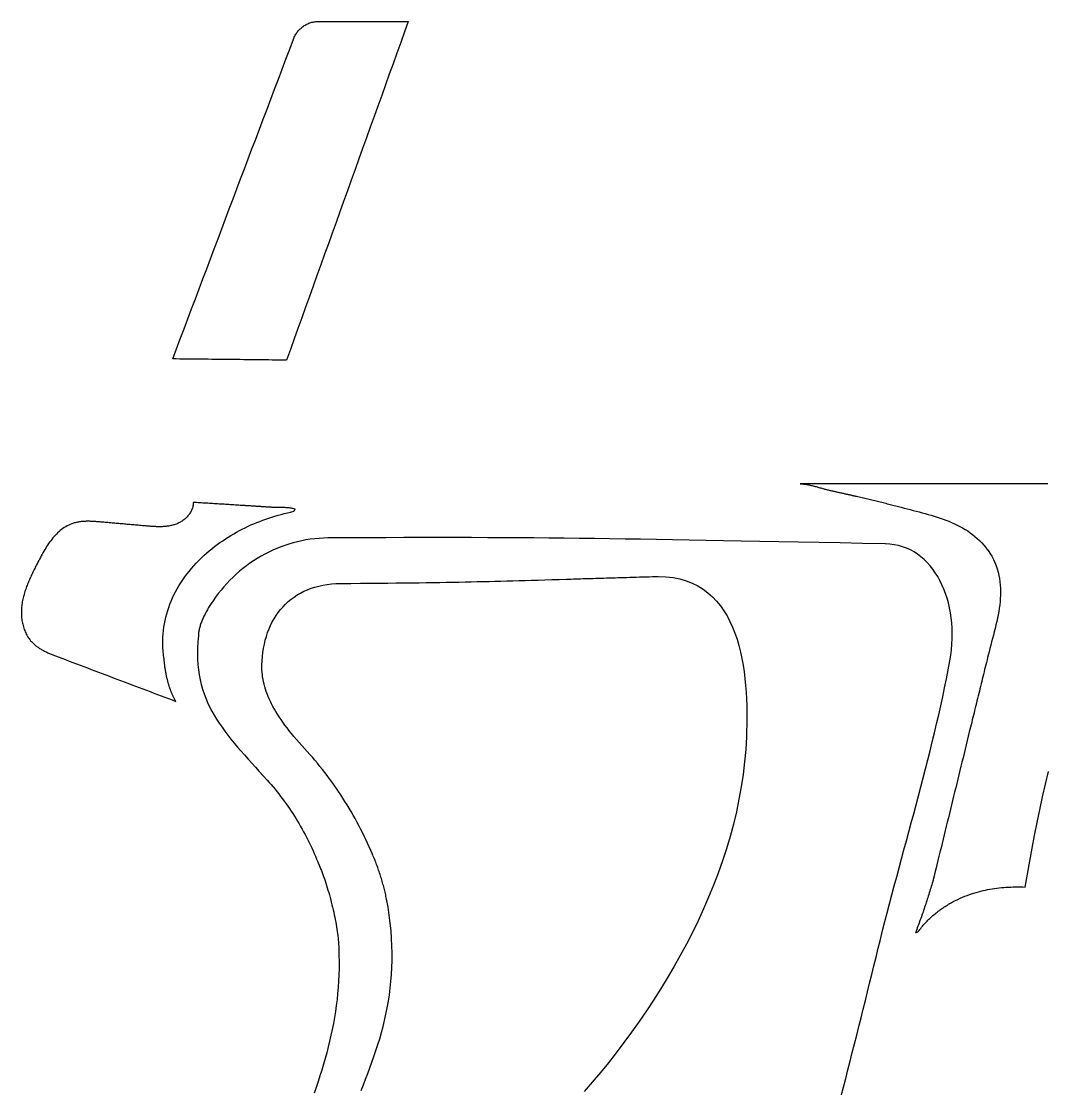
# Model space of a CAD drawing. Header units: metres. Extents: x 159 to 285, y -152 to -65.
# Drawn here: x 160.35 to 201.39, y -108.7 to -66.02 of the extents above; entities that cross this region are included whole.
import ezdxf

# ---------------------------------------------------------------- set-up
doc = ezdxf.new("R2010")
doc.units = ezdxf.units.M

msp = doc.modelspace()

# ---------------------------------------------------------------- linework, layer by layer
for points in [[(172.25137, -66.01968), (172.362876, -66.01968), (172.474382, -66.01968), (172.585888, -66.01968), (172.697394, -66.01968), (172.8089, -66.01968), (172.920406, -66.01968), (173.031912, -66.01968), (173.143418, -66.01968), (173.254924, -66.01968), (173.36643, -66.01968), (173.477936, -66.01968), (173.589442, -66.01968), (173.700948, -66.01968), (173.812454, -66.01968), (173.92396, -66.01968), (174.035466, -66.01968), (174.146972, -66.01968), (174.258478, -66.01968), (174.369984, -66.01968), (174.48149, -66.01968), (174.592996, -66.01968), (174.704502, -66.01968), (174.816008, -66.01968), (174.927514, -66.01968), (175.03902, -66.01968), (175.150526, -66.01968), (175.262032, -66.01968), (175.373538, -66.01968), (175.485044, -66.01968), (175.59655, -66.01968), (175.708056, -66.01968), (175.819562, -66.01968), (175.667416, -66.443098), (175.51527, -66.866516), (175.363124, -67.289934), (175.210978, -67.713352), (175.058832, -68.13677), (174.906686, -68.560188), (174.75454, -68.983606), (174.602394, -69.407024), (174.450248, -69.830442), (174.298102, -70.25386), (174.145956, -70.677278), (173.99381, -71.100696), (173.841664, -71.524114), (173.689518, -71.947532), (173.537372, -72.37095), (173.385226, -72.794368), (173.23308, -73.217786), (173.080934, -73.641204), (172.928788, -74.064622), (172.776642, -74.48804), (172.624496, -74.911458), (172.47235, -75.334876), (172.320204, -75.758294), (172.168058, -76.181712), (172.015912, -76.60513), (171.863766, -77.028548), (171.71162, -77.451966), (171.559474, -77.875384), (171.407328, -78.298802), (171.255182, -78.72222), (171.103036, -79.145638), (170.95089, -79.569056), (170.80865, -79.567532), (170.66641, -79.566008), (170.52417, -79.564484), (170.38193, -79.56296), (170.23969, -79.561436), (170.09745, -79.559912), (169.95521, -79.558388), (169.81297, -79.556864), (169.67073, -79.55534), (169.52849, -79.553816), (169.38625, -79.552292), (169.24401, -79.550768), (169.10177, -79.549244), (168.95953, -79.54772), (168.81729, -79.546196), (168.67505, -79.544672), (168.53281, -79.543148), (168.39057, -79.541624), (168.24833, -79.5401), (168.10609, -79.538576), (167.96385, -79.537052), (167.82161, -79.535528), (167.67937, -79.534004), (167.53713, -79.53248), (167.39489, -79.530956), (167.25265, -79.529432), (167.11041, -79.527908), (166.96817, -79.526384), (166.82593, -79.52486), (166.68369, -79.523336), (166.54145, -79.521812), (166.39921, -79.520288), (166.550086, -79.120492), (166.700962, -78.720696), (166.851838, -78.3209), (167.002714, -77.921104), (167.15359, -77.521308), (167.304466, -77.121512), (167.455342, -76.721716), (167.606218, -76.32192), (167.757094, -75.922124), (167.90797, -75.522328), (168.058846, -75.122532), (168.209722, -74.722736), (168.360598, -74.32294), (168.511474, -73.923144), (168.66235, -73.523348), (168.813226, -73.123552), (168.964102, -72.723756), (169.114978, -72.32396), (169.265854, -71.924164), (169.41673, -71.524368), (169.567606, -71.124572), (169.718482, -70.724776), (169.869358, -70.32498), (170.020234, -69.925184), (170.17111, -69.525388), (170.321986, -69.125592), (170.472862, -68.725796), (170.623738, -68.326), (170.774614, -67.926204), (170.92549, -67.526408), (171.076366, -67.126612), (171.227242, -66.726816), (171.24299, -66.687446), (171.260262, -66.648838), (171.278804, -66.611246), (171.298616, -66.574416), (171.319698, -66.538602), (171.34205, -66.503804), (171.365672, -66.470022), (171.390564, -66.437256), (171.416472, -66.405506), (171.44365, -66.374772), (171.471844, -66.345054), (171.501054, -66.316606), (171.53128, -66.289174), (171.562522, -66.263012), (171.59478, -66.23812), (171.6278, -66.214244), (171.661836, -66.191638), (171.696634, -66.170302), (171.732194, -66.150236), (171.768516, -66.131694), (171.8056, -66.114422), (171.843192, -66.09842), (171.881546, -66.083942), (171.920408, -66.070734), (171.959778, -66.05905), (171.99991, -66.04889), (172.04055, -66.040254), (172.081444, -66.033142), (172.122846, -66.027554), (172.164756, -66.02349), (172.20692, -66.02095), (172.249338, -66.020188)], [(201.390504, -84.516722), (201.257154, -84.516722), (201.123804, -84.516722), (200.990454, -84.516722), (200.857104, -84.516722), (200.723754, -84.516722), (200.485756, -84.516722), (200.247758, -84.516722), (200.00976, -84.516722), (199.772016, -84.516722), (199.534018, -84.516722), (199.29602, -84.516722), (199.058022, -84.516722), (198.820024, -84.516722), (198.582026, -84.516722), (198.344028, -84.516722), (198.10603, -84.516722), (197.868032, -84.516722), (197.630288, -84.516722), (197.39229, -84.516722), (197.154292, -84.516722), (196.916294, -84.516722), (196.678296, -84.516722), (196.440298, -84.516722), (196.2023, -84.516722), (195.964302, -84.516722), (195.726304, -84.516722), (195.48856, -84.516722), (195.250562, -84.516722), (195.012564, -84.516722), (194.774566, -84.516722), (194.536568, -84.516722), (194.29857, -84.516722), (194.060572, -84.516722), (193.822574, -84.516722), (193.584576, -84.516722), (193.346832, -84.516722), (193.108834, -84.516722), (193.058034, -84.516722), (193.007234, -84.516722), (192.956434, -84.516722), (192.905634, -84.516722), (192.854834, -84.516722), (192.804034, -84.516722), (192.753234, -84.516722), (192.702434, -84.516722), (192.651634, -84.516722), (192.600834, -84.516722), (192.550034, -84.516722), (192.499234, -84.516722), (192.448434, -84.516722), (192.397634, -84.516722), (192.346834, -84.516722), (192.296034, -84.516722), (192.245234, -84.516722), (192.194434, -84.516722), (192.143634, -84.516722), (192.092834, -84.516722), (192.042034, -84.516722), (191.991234, -84.516722), (191.940434, -84.516722), (191.889634, -84.516722), (191.838834, -84.516722), (191.788034, -84.516722), (191.737234, -84.516722), (191.686434, -84.516722), (191.635634, -84.516722), (191.584834, -84.516722), (191.534034, -84.516722), (191.483234, -84.516722), (191.519048, -84.51723), (191.555116, -84.518754), (191.591692, -84.521294), (191.628522, -84.524596), (191.665606, -84.528914), (191.702944, -84.533994), (191.740536, -84.539836), (191.778382, -84.546186), (191.816482, -84.553298), (191.854836, -84.560918), (191.89319, -84.569046), (191.931798, -84.577682), (191.970406, -84.586826), (192.009014, -84.596478), (192.047622, -84.606384), (192.08623, -84.616544), (192.124838, -84.626958), (192.163446, -84.637626), (192.202054, -84.648294), (192.240408, -84.659216), (192.278762, -84.670138), (192.316862, -84.68106), (192.354962, -84.691728), (192.392808, -84.702396), (192.4304, -84.71281), (192.467738, -84.72297), (192.504822, -84.732876), (192.541398, -84.742528), (192.57772, -84.751926), (192.613534, -84.760816), (192.649094, -84.769198), (192.684146, -84.777072), (192.717166, -84.784184), (192.750186, -84.791296), (192.783206, -84.798408), (192.816226, -84.805774), (192.849246, -84.81314), (192.882266, -84.820506), (192.915286, -84.827872), (192.948306, -84.835238), (192.981326, -84.842604), (193.014346, -84.84997), (193.047366, -84.857336), (193.080386, -84.864702), (193.113406, -84.872068), (193.146426, -84.879434), (193.179446, -84.8868), (193.212466, -84.894166), (193.245486, -84.901532), (193.278506, -84.908898), (193.311526, -84.916264), (193.344546, -84.92363), (193.377566, -84.930996), (193.410586, -84.938362), (193.443606, -84.945728), (193.476626, -84.953094), (193.509646, -84.96046), (193.542666, -84.967826), (193.575686, -84.975192), (193.608706, -84.982558), (193.641726, -84.989924), (193.674746, -84.99729), (193.707766, -85.00491), (193.740786, -85.01253), (193.79692, -85.025484), (193.853054, -85.038438), (193.909188, -85.051392), (193.965322, -85.064346), (194.021456, -85.0773), (194.07759, -85.090508), (194.133724, -85.103716), (194.189858, -85.116924), (194.245992, -85.130132), (194.302126, -85.143594), (194.35826, -85.157056), (194.414394, -85.170518), (194.470528, -85.18398), (194.526662, -85.197442), (194.582796, -85.211158), (194.63893, -85.224874), (194.695064, -85.23859), (194.750944, -85.25256), (194.806824, -85.26653), (194.862704, -85.2805), (194.918584, -85.29447), (194.974464, -85.308694), (195.030344, -85.322918), (195.086224, -85.337142), (195.142104, -85.35162), (195.197984, -85.366098), (195.253864, -85.380576), (195.309744, -85.395054), (195.365624, -85.409786), (195.421504, -85.424518), (195.47713, -85.439504), (195.532756, -85.45449), (195.650612, -85.485986), (195.76923, -85.516974), (195.88861, -85.547708), (196.008498, -85.578442), (196.12864, -85.60943), (196.249036, -85.640672), (196.369432, -85.672422), (196.489828, -85.704934), (196.60997, -85.738462), (196.729604, -85.773006), (196.84873, -85.80882), (196.967348, -85.845904), (197.085204, -85.884766), (197.202044, -85.925406), (197.317868, -85.967824), (197.432422, -86.012528), (197.545706, -86.059518), (197.657466, -86.109048), (197.767448, -86.161118), (197.875652, -86.216236), (197.982078, -86.274402), (198.086472, -86.335616), (198.18858, -86.400386), (198.288402, -86.468712), (198.385684, -86.540848), (198.480426, -86.616794), (198.572374, -86.697058), (198.661528, -86.78164), (198.747634, -86.87054), (198.830692, -86.964266), (198.910448, -87.062818), (198.986648, -87.16645)], [(166.045388, -91.480894), (166.027608, -91.341194), (166.0144, -91.202002), (166.005764, -91.063318), (166.0017, -90.925396), (166.001954, -90.787982), (166.006526, -90.65133), (166.015416, -90.515186), (166.028624, -90.379804), (166.04615, -90.245184), (166.067994, -90.11158), (166.093902, -89.978738), (166.124128, -89.846912), (166.158418, -89.716102), (166.196772, -89.586308), (166.23919, -89.45753), (166.285672, -89.330022), (166.336218, -89.20353), (166.390574, -89.078308), (166.448994, -88.954356), (166.511224, -88.831674), (166.577264, -88.710516), (166.647114, -88.590628), (166.720774, -88.472264), (166.79799, -88.355424), (166.879016, -88.240108), (166.963598, -88.126316), (167.051736, -88.014302), (167.143684, -87.903812), (167.238934, -87.7951), (167.33774, -87.688166), (167.440102, -87.583264), (167.545766, -87.48014), (167.649398, -87.383366), (167.753792, -87.28964), (167.858948, -87.198962), (167.964866, -87.111332), (168.071546, -87.026496), (168.178988, -86.944454), (168.287192, -86.865206), (168.396158, -86.788752), (168.505886, -86.715092), (168.616376, -86.643972), (168.727628, -86.575392), (168.839642, -86.509098), (168.952418, -86.445344), (169.065956, -86.383876), (169.180256, -86.324694), (169.295318, -86.267798), (169.411142, -86.213188), (169.527728, -86.16061), (169.645076, -86.110064), (169.763186, -86.06155), (169.882058, -86.015068), (170.001692, -85.970364), (170.122088, -85.927438), (170.243246, -85.88629), (170.365166, -85.84692), (170.487848, -85.809074), (170.611292, -85.772752), (170.735498, -85.737954), (170.860466, -85.70468), (170.986196, -85.67293), (171.112688, -85.64245), (171.239942, -85.61324), (171.242228, -85.6107), (171.244514, -85.60816), (171.246546, -85.60562), (171.248578, -85.60308), (171.25061, -85.60054), (171.252642, -85.598), (171.254674, -85.59546), (171.256706, -85.59292), (171.258738, -85.59038), (171.26077, -85.58784), (171.262548, -85.5853), (171.264326, -85.58276), (171.266104, -85.58022), (171.267882, -85.57768), (171.26966, -85.57514), (171.271438, -85.5726), (171.272962, -85.57006), (171.274486, -85.56752), (171.27601, -85.56498), (171.277534, -85.56244), (171.279058, -85.5599), (171.280582, -85.55736), (171.281852, -85.55482), (171.283122, -85.55228), (171.284392, -85.549486), (171.285662, -85.546946), (171.286932, -85.544152), (171.288202, -85.541358), (171.289218, -85.538564), (171.290234, -85.53577), (171.29125, -85.532976), (171.292266, -85.530182), (171.264834, -85.521546), (171.236894, -85.513672), (171.208446, -85.50656), (171.17949, -85.50021), (171.150026, -85.494368), (171.120054, -85.489288), (171.089828, -85.484716), (171.059094, -85.480652), (171.028106, -85.477096), (170.996864, -85.474048), (170.965368, -85.471254), (170.933618, -85.468968), (170.901614, -85.466936), (170.869356, -85.465158), (170.837098, -85.463888), (170.804586, -85.462872), (170.772074, -85.461856), (170.739562, -85.461094), (170.70705, -85.460586), (170.674538, -85.460078), (170.642026, -85.459824), (170.609768, -85.45957), (170.577764, -85.459316), (170.54576, -85.459062), (170.51401, -85.458808), (170.482514, -85.4583), (170.451272, -85.457792), (170.420538, -85.45703), (170.390058, -85.456014), (170.360086, -85.454998), (170.330368, -85.453728), (170.301158, -85.45195), (170.269662, -85.449918), (170.238166, -85.447886), (170.20667, -85.445854), (170.175174, -85.443822), (170.143678, -85.44179), (170.112182, -85.439758), (170.080686, -85.437726), (170.04919, -85.435694), (170.017694, -85.433662), (169.986198, -85.43163), (169.954702, -85.429598), (169.923206, -85.427566), (169.89171, -85.425534), (169.860214, -85.423502), (169.828718, -85.42147), (169.797222, -85.419438), (169.765726, -85.417406), (169.73423, -85.415374), (169.702734, -85.413342), (169.671238, -85.41131), (169.639742, -85.409278), (169.608246, -85.407246), (169.57675, -85.405214), (169.545254, -85.403182), (169.513758, -85.40115), (169.482262, -85.399118), (169.450766, -85.397086), (169.41927, -85.395054), (169.387774, -85.393022), (169.356278, -85.39099), (169.324782, -85.388958), (169.293286, -85.386926), (169.228516, -85.382862), (169.163746, -85.378798), (169.098722, -85.374734), (169.033952, -85.37067), (168.969182, -85.366606), (168.904158, -85.362542), (168.839388, -85.358478), (168.774364, -85.354414), (168.709594, -85.35035), (168.644824, -85.346286), (168.5798, -85.342222), (168.51503, -85.338158), (168.45026, -85.334094), (168.385236, -85.33003), (168.320466, -85.325966), (168.255696, -85.321902), (168.190672, -85.317838), (168.125902, -85.313774), (168.061132, -85.30971), (167.996108, -85.305646), (167.931338, -85.301582), (167.866568, -85.297518), (167.801544, -85.293454), (167.736774, -85.28939), (167.672004, -85.285326), (167.60698, -85.281262), (167.54221, -85.277198), (167.47744, -85.273134), (167.412416, -85.26907), (167.347646, -85.265006), (167.282622, -85.260942), (167.217852, -85.256878), (167.217344, -85.294724), (167.215058, -85.332062), (167.21074, -85.369146), (167.204644, -85.405722), (167.196516, -85.44179), (167.186864, -85.47735), (167.175434, -85.512402), (167.162226, -85.546946), (167.147494, -85.580982), (167.131238, -85.614256), (167.113458, -85.647022), (167.094408, -85.679026), (167.073834, -85.710268), (167.05199, -85.741002), (167.028876, -85.770974), (167.004746, -85.800184), (166.979346, -85.828378), (166.95293, -85.85581), (166.925498, -85.88248), (166.89705, -85.908134), (166.867586, -85.933026), (166.83736, -85.956902), (166.806372, -85.979762), (166.774622, -86.001606), (166.74211, -86.022434), (166.70909, -86.042246), (166.675308, -86.061042), (166.641018, -86.078568), (166.60622, -86.095078), (166.571168, -86.110318), (166.535608, -86.124542), (166.499794, -86.137496), (166.463726, -86.149434), (166.427404, -86.160356), (166.391082, -86.170262), (166.354506, -86.179406), (166.317676, -86.187534), (166.280846, -86.1949), (166.243762, -86.201504), (166.206678, -86.207346), (166.16934, -86.212426), (166.132002, -86.216744), (166.09441, -86.220554), (166.056818, -86.223602), (166.018972, -86.226142), (165.981126, -86.228174), (165.94328, -86.229444), (165.90518, -86.230206), (165.86708, -86.23046), (165.82898, -86.23046), (165.79088, -86.229952), (165.75278, -86.228936), (165.71468, -86.227666), (165.67658, -86.226142), (165.63848, -86.22411), (165.60038, -86.221824), (165.56228, -86.219284), (165.52418, -86.21649), (165.48608, -86.213696), (165.44798, -86.210648), (165.40988, -86.2076), (165.37178, -86.204298), (165.333934, -86.200996), (165.296088, -86.197694), (165.24097, -86.192868), (165.185852, -86.188042), (165.130734, -86.183216), (165.075616, -86.17839), (165.020498, -86.173564), (164.96538, -86.168738), (164.910262, -86.163912), (164.855144, -86.159086), (164.800026, -86.15426), (164.744908, -86.149434), (164.68979, -86.144608), (164.634672, -86.139782), (164.579554, -86.134956), (164.524436, -86.13013), (164.469318, -86.125304), (164.4142, -86.120478), (164.359082, -86.115652), (164.303964, -86.110826), (164.248846, -86.106), (164.193728, -86.101174), (164.13861, -86.096348), (164.083492, -86.091522), (164.028374, -86.086696), (163.973256, -86.08187), (163.918138, -86.077044), (163.86302, -86.072218), (163.807902, -86.067392), (163.752784, -86.062566), (163.697666, -86.05774), (163.642548, -86.052914), (163.58743, -86.048088), (163.532312, -86.043262), (163.497768, -86.040214), (163.463224, -86.037166), (163.42868, -86.034118), (163.393882, -86.031324), (163.359084, -86.02853), (163.324286, -86.02599), (163.289488, -86.02345), (163.25469, -86.021164), (163.219892, -86.019132), (163.185094, -86.017354), (163.150296, -86.01583), (163.115498, -86.01456), (163.0807, -86.013544), (163.045902, -86.013036), (163.011104, -86.012782), (162.976306, -86.013036), (162.941508, -86.013544), (162.906964, -86.01456), (162.87242, -86.016084), (162.837876, -86.018116), (162.803586, -86.020656), (162.769296, -86.023704), (162.735006, -86.02726), (162.70097, -86.031578), (162.666934, -86.036404), (162.632898, -86.041992), (162.599116, -86.048088), (162.565334, -86.054946), (162.531806, -86.062566), (162.498278, -86.070948), (162.465004, -86.080092), (162.431984, -86.089998), (162.366198, -86.112604), (162.301936, -86.138004), (162.239452, -86.166198), (162.178746, -86.196932), (162.119564, -86.230206), (162.061906, -86.26602), (162.005772, -86.30412), (161.951162, -86.344506), (161.898076, -86.386924), (161.84626, -86.431374), (161.795968, -86.477602), (161.746946, -86.525862), (161.699194, -86.575646), (161.652712, -86.627208), (161.607246, -86.68004), (161.56305, -86.734396), (161.51987, -86.790022), (161.477706, -86.846918), (161.436558, -86.90483), (161.396426, -86.963758), (161.35731, -87.023448), (161.318956, -87.0839), (161.281618, -87.145114), (161.245042, -87.206836), (161.209228, -87.269066), (161.174176, -87.331804), (161.139632, -87.394796), (161.10585, -87.457788), (161.072576, -87.52078), (161.03981, -87.583772), (161.007552, -87.646764), (160.975802, -87.709502), (160.951926, -87.756746), (160.92805, -87.80399), (160.904174, -87.851488), (160.880298, -87.898986), (160.856676, -87.946484), (160.833054, -87.994236), (160.809686, -88.041988), (160.786572, -88.08974), (160.763712, -88.137746), (160.741106, -88.185752), (160.718754, -88.234012), (160.696656, -88.282272), (160.675066, -88.330786), (160.65373, -88.3793), (160.632902, -88.428068), (160.612582, -88.47709), (160.59277, -88.526112), (160.573466, -88.575388), (160.55467, -88.624664), (160.536382, -88.674194), (160.518856, -88.723978), (160.501838, -88.774016), (160.485582, -88.824054), (160.470088, -88.874346), (160.455102, -88.924892), (160.441132, -88.975692), (160.427924, -89.026746), (160.415478, -89.078054), (160.403794, -89.129362), (160.393126, -89.180924), (160.383474, -89.23274), (160.374584, -89.28481), (160.366964, -89.337134), (160.36036, -89.389966), (160.355026, -89.443052), (160.350962, -89.496392), (160.347914, -89.549732), (160.346136, -89.603072), (160.345628, -89.656666), (160.34639, -89.71026), (160.348422, -89.763854), (160.351724, -89.817194), (160.356296, -89.870534), (160.362392, -89.92362), (160.369758, -89.976452), (160.378394, -90.02903), (160.388554, -90.0811), (160.399984, -90.132916), (160.412938, -90.184224), (160.427416, -90.235024), (160.443164, -90.285316), (160.460436, -90.334846), (160.479232, -90.383868), (160.499552, -90.432128), (160.521396, -90.479626), (160.544764, -90.526362), (160.569656, -90.572082), (160.596072, -90.61704), (160.624012, -90.660982), (160.65373, -90.703908), (160.684972, -90.745818), (160.717738, -90.786712), (160.752282, -90.826336), (160.788604, -90.86469), (160.814766, -90.890852), (160.84169, -90.916252), (160.869122, -90.94089), (160.897062, -90.964766), (160.92551, -90.98788), (160.954466, -91.010232), (160.98393, -91.032076), (161.013902, -91.053158), (161.044382, -91.073732), (161.075116, -91.093798), (161.106358, -91.113356), (161.137854, -91.132152), (161.169858, -91.15044), (161.202116, -91.16822), (161.234628, -91.185746), (161.267394, -91.202764), (161.300414, -91.219274), (161.333942, -91.23553), (161.36747, -91.251278), (161.401252, -91.266772), (161.435288, -91.282012), (161.469578, -91.296744), (161.503868, -91.311222), (161.538412, -91.325446), (161.572956, -91.339416), (161.6075, -91.353386), (161.642298, -91.367102), (161.677096, -91.380564), (161.711894, -91.394026), (161.746692, -91.407234), (161.78149, -91.420442), (161.816034, -91.43365), (161.9631, -91.489276), (162.110166, -91.544902), (162.257232, -91.600528), (162.404298, -91.656154), (162.551364, -91.71178), (162.69843, -91.767406), (162.845496, -91.823032), (162.992562, -91.878658), (163.139628, -91.934284), (163.286694, -91.98991), (163.43376, -92.045536), (163.580826, -92.101162), (163.727892, -92.156788), (163.874958, -92.212414), (164.022024, -92.26804), (164.16909, -92.323666), (164.316156, -92.379292), (164.463222, -92.434918), (164.610288, -92.490544), (164.757354, -92.54617), (164.90442, -92.601796), (165.051486, -92.657422), (165.198552, -92.713048), (165.345618, -92.768674), (165.492684, -92.8243), (165.63975, -92.879926), (165.786816, -92.935552), (165.933882, -92.991178), (166.080948, -93.046804), (166.228014, -93.10243), (166.37508, -93.158056), (166.522146, -93.213682), (166.510462, -93.193108), (166.499032, -93.17228), (166.487602, -93.151452), (166.476426, -93.13037), (166.46525, -93.109034), (166.454328, -93.087698), (166.443406, -93.066108), (166.432738, -93.044264), (166.42207, -93.022166), (166.411656, -93.000068), (166.401242, -92.977716), (166.391082, -92.95511), (166.380922, -92.93225), (166.371016, -92.909136), (166.36111, -92.886022), (166.351458, -92.862654), (166.341806, -92.839032), (166.332408, -92.815156), (166.323264, -92.791026), (166.31412, -92.766896), (166.30523, -92.742512), (166.29634, -92.717874), (166.287704, -92.692982), (166.279068, -92.667836), (166.270686, -92.642436), (166.262304, -92.616782), (166.254176, -92.590874), (166.246048, -92.564712), (166.238174, -92.538296), (166.2303, -92.51188), (166.22268, -92.48521), (166.21506, -92.458286), (166.206932, -92.42806), (166.199058, -92.397834), (166.191184, -92.367354), (166.183564, -92.336874), (166.176198, -92.306394), (166.169086, -92.275914), (166.162228, -92.245434), (166.15537, -92.214954), (166.148766, -92.184474), (166.142416, -92.153994), (166.13632, -92.123514), (166.130478, -92.093034), (166.124636, -92.062554), (166.119048, -92.032074), (166.113714, -92.001594), (166.108634, -91.971114), (166.103554, -91.940634), (166.098728, -91.910154), (166.094156, -91.879674), (166.089838, -91.849194), (166.08552, -91.818714), (166.081456, -91.788234), (166.077646, -91.757754), (166.07409, -91.727274), (166.070534, -91.696794), (166.067232, -91.666314), (166.064184, -91.635834), (166.06139, -91.605354), (166.058596, -91.574874), (166.056056, -91.544394), (166.05377, -91.514168), (166.051484, -91.483942)], [(194.894962, -86.91372), (193.97726, -86.89594), (193.094864, -86.878922), (192.245488, -86.862412), (191.4271, -86.84641), (190.637414, -86.83117), (189.874652, -86.816438), (189.136528, -86.802214), (188.42101, -86.788752), (187.726066, -86.775798), (187.04941, -86.763606), (186.389264, -86.752176), (185.743342, -86.741254), (185.109612, -86.731094), (184.485788, -86.721696), (183.870092, -86.712806), (183.260238, -86.704678), (182.654194, -86.697312), (182.049928, -86.690708), (181.445408, -86.684866), (180.838348, -86.679786), (180.22697, -86.675468), (179.608988, -86.671912), (178.982116, -86.669118), (178.344576, -86.667086), (177.694082, -86.665816), (177.028602, -86.665308), (176.346358, -86.665562), (175.64481, -86.666832), (174.92218, -86.668864), (174.176182, -86.671658), (173.404784, -86.675468), (172.605954, -86.68004), (172.428408, -86.684104), (172.251878, -86.694264), (172.07611, -86.710266), (171.901358, -86.73211), (171.727876, -86.759542), (171.555664, -86.792562), (171.384976, -86.83117), (171.215812, -86.875112), (171.048172, -86.924388), (170.88231, -86.978998), (170.71848, -87.038688), (170.556428, -87.103458), (170.396662, -87.173308), (170.239182, -87.248238), (170.083988, -87.327994), (169.93108, -87.412322), (169.780966, -87.501222), (169.633392, -87.594694), (169.488612, -87.692738), (169.34688, -87.7951), (169.208196, -87.90178), (169.07256, -88.012778), (168.940226, -88.12784), (168.811194, -88.246966), (168.685718, -88.370156), (168.563798, -88.497156), (168.445688, -88.627966), (168.331388, -88.762332), (168.221152, -88.900508), (168.11498, -89.041986), (168.012872, -89.18702), (167.915082, -89.335356), (167.887396, -89.379298), (167.860472, -89.422986), (167.834056, -89.46642), (167.808402, -89.509854), (167.78351, -89.553034), (167.75938, -89.59596), (167.735758, -89.638632), (167.712898, -89.68105), (167.6908, -89.723214), (167.669464, -89.765124), (167.64889, -89.80678), (167.629078, -89.848182), (167.610282, -89.88933), (167.592248, -89.930224), (167.574976, -89.97061), (167.55872, -90.010742), (167.543226, -90.05062), (167.528494, -90.08999), (167.514778, -90.129106), (167.502078, -90.167714), (167.49014, -90.205814), (167.479218, -90.243406), (167.469312, -90.280744), (167.460422, -90.317574), (167.452548, -90.353896), (167.44569, -90.38971), (167.439848, -90.425016), (167.435022, -90.459814), (167.431212, -90.494104), (167.428418, -90.527632), (167.42664, -90.560652), (167.426132, -90.593164), (167.403272, -90.838274), (167.38981, -91.075256), (167.385492, -91.304618), (167.390064, -91.526868), (167.403526, -91.74226), (167.42537, -91.951048), (167.455342, -92.15374), (167.493442, -92.350844), (167.539162, -92.542614), (167.592502, -92.729304), (167.652954, -92.911422), (167.720518, -93.089476), (167.79494, -93.26372), (167.875712, -93.434662), (167.962834, -93.602556), (168.056052, -93.767656), (168.155112, -93.93047), (168.25976, -94.091506), (168.369742, -94.251018), (168.484804, -94.409514), (168.604692, -94.567248), (168.729152, -94.724474), (168.85793, -94.8817), (168.991026, -95.039434), (169.127932, -95.19793), (169.268394, -95.357696), (169.412412, -95.518986), (169.559478, -95.682054), (169.709592, -95.847662), (169.862246, -96.01581), (170.01744, -96.187006), (170.17492, -96.361758), (170.255184, -96.452436), (170.334432, -96.543876), (170.412664, -96.636078), (170.489626, -96.729296), (170.565572, -96.823276), (170.640502, -96.918018), (170.714416, -97.013522), (170.78706, -97.109788), (170.858688, -97.20707), (170.9293, -97.305114), (170.998642, -97.40392), (171.066968, -97.503488), (171.134278, -97.603564), (171.200318, -97.704402), (171.265342, -97.806002), (171.32935, -97.908364), (171.392088, -98.011488), (171.45381, -98.11512), (171.514516, -98.219514), (171.573952, -98.32467), (171.632372, -98.430334), (171.689522, -98.53676), (171.745656, -98.643694), (171.80052, -98.75139), (171.854368, -98.859594), (171.906946, -98.968306), (171.958508, -99.077526), (172.0088, -99.187508), (172.058076, -99.297998), (172.106082, -99.408996), (172.153072, -99.520502), (172.198792, -99.632516), (172.202348, -99.641152), (172.205904, -99.649788), (172.20946, -99.658424), (172.213016, -99.66706), (172.216572, -99.675696), (172.220128, -99.684332), (172.223684, -99.692968), (172.22724, -99.701604), (172.230796, -99.71024), (172.234352, -99.718876), (172.237908, -99.727512), (172.241464, -99.736148), (172.24502, -99.744784), (172.248576, -99.75342), (172.252132, -99.762056), (172.255688, -99.770692), (172.259244, -99.779328), (172.2628, -99.787964), (172.266356, -99.7966), (172.269912, -99.805236), (172.273468, -99.813872), (172.277024, -99.822508), (172.28058, -99.831144), (172.284136, -99.83978), (172.287692, -99.848416), (172.291248, -99.857052), (172.294804, -99.865688), (172.29836, -99.874324), (172.301916, -99.88296), (172.305472, -99.891596), (172.309028, -99.899978), (172.312584, -99.90836), (172.342556, -99.982528), (172.372528, -100.059744), (172.4025, -100.139754), (172.432472, -100.222304), (172.46219, -100.307394), (172.491654, -100.39477), (172.521118, -100.484178), (172.550074, -100.575364), (172.578776, -100.668074), (172.607224, -100.762308), (172.635164, -100.857812), (172.662596, -100.954586), (172.68952, -101.052122), (172.715682, -101.15042), (172.741336, -101.249226), (172.766228, -101.34854), (172.790358, -101.448108), (172.813472, -101.547676), (172.835824, -101.64699), (172.85716, -101.745796), (172.87748, -101.844094), (172.896784, -101.94163), (172.915072, -102.03815), (172.932344, -102.133654), (172.948346, -102.227888), (172.963078, -102.320598), (172.97654, -102.41153), (172.988478, -102.500684), (172.999146, -102.587806), (173.00829, -102.672642), (173.01591, -102.754938), (173.022006, -102.834694), (173.036992, -103.103934), (173.04639, -103.369618), (173.050454, -103.631746), (173.049184, -103.890318), (173.042834, -104.145842), (173.031404, -104.398318), (173.015148, -104.648), (172.994066, -104.895142), (172.968412, -105.139744), (172.93844, -105.382314), (172.90415, -105.622852), (172.865796, -105.861358), (172.823378, -106.09834), (172.77715, -106.333798), (172.727366, -106.567986), (172.674026, -106.801158), (172.61713, -107.033314), (172.556932, -107.264708), (172.493686, -107.495594), (172.427646, -107.726226), (172.358558, -107.956604), (172.28693, -108.187236), (172.212762, -108.418122), (172.136054, -108.649262), (172.057314, -108.881164)], [(193.135504, -108.993686), (193.223642, -108.646722), (193.31178, -108.299758), (193.399664, -107.952794), (193.487294, -107.60583), (193.574924, -107.258866), (193.6623, -106.911648), (193.749422, -106.56443), (193.83629, -106.217212), (193.923158, -105.869994), (194.009772, -105.522776), (194.096132, -105.175304), (194.182238, -104.827832), (194.268344, -104.48036), (194.354196, -104.132888), (194.439794, -103.785416), (194.525138, -103.43769), (194.610228, -103.089964), (194.698112, -102.734364), (194.78752, -102.378256), (194.878452, -102.02164), (194.970654, -101.66477), (195.064126, -101.307392), (195.158614, -100.94976), (195.254118, -100.59162), (195.35013, -100.233226), (195.446904, -99.874578), (195.543932, -99.515676), (195.641214, -99.15652), (195.73875, -98.79711), (195.836286, -98.437446), (195.933568, -98.077528), (196.030342, -97.717356), (196.126608, -97.357184), (196.222366, -96.996758), (196.317362, -96.636332), (196.411342, -96.275652), (196.504306, -95.914972), (196.596, -95.554292), (196.68617, -95.193612), (196.774816, -94.832678), (196.861684, -94.471744), (196.946774, -94.111064), (197.029832, -93.750384), (197.110604, -93.389704), (197.18909, -93.029024), (197.265036, -92.668598), (197.338442, -92.308172), (197.409054, -91.948), (197.476618, -91.588082), (197.512686, -91.367864), (197.540118, -91.148408), (197.559168, -90.930222), (197.569582, -90.71356), (197.571868, -90.49893), (197.565772, -90.28684), (197.551548, -90.077544), (197.52945, -89.871296), (197.499478, -89.668604), (197.461886, -89.469976), (197.41642, -89.275666), (197.363588, -89.086182), (197.30339, -88.902032), (197.235826, -88.72347), (197.16115, -88.55075), (197.079362, -88.38438), (196.990462, -88.224868), (196.894704, -88.072468), (196.792342, -87.927688), (196.683376, -87.790782), (196.567806, -87.662258), (196.445886, -87.542624), (196.317616, -87.432134), (196.18325, -87.331296), (196.042788, -87.240364), (195.896484, -87.159846), (195.744338, -87.089996), (195.586604, -87.031322), (195.423282, -86.984332), (195.254372, -86.94928), (195.080128, -86.92642), (194.90055, -86.916514)], [(198.989188, -87.155528), (199.072754, -87.281258), (199.147938, -87.407496), (199.21474, -87.534496), (199.273668, -87.662004), (199.32523, -87.79002), (199.369426, -87.918544), (199.406764, -88.047576), (199.437498, -88.177116), (199.461882, -88.30691), (199.48017, -88.437212), (199.49287, -88.568022), (199.500236, -88.699086), (199.502522, -88.830658), (199.500236, -88.962484), (199.493378, -89.094564), (199.482456, -89.226898), (199.467724, -89.359486), (199.44969, -89.492328), (199.428354, -89.625424), (199.404224, -89.758774), (199.377554, -89.892378), (199.348852, -90.025982), (199.318118, -90.15984), (199.28586, -90.293698), (199.252332, -90.42781), (199.217788, -90.561922), (199.182736, -90.696034), (199.14743, -90.830146), (199.112124, -90.964258), (199.077072, -91.09837), (199.042782, -91.232482), (199.009254, -91.366594), (198.985632, -91.462606), (198.96201, -91.558618), (198.938388, -91.65463), (198.914766, -91.750642), (198.891144, -91.846654), (198.867522, -91.942666), (198.8439, -92.038678), (198.820278, -92.13469), (198.796656, -92.230702), (198.773034, -92.326714), (198.749412, -92.422726), (198.72579, -92.518738), (198.702168, -92.61475), (198.678546, -92.710762), (198.654924, -92.806774), (198.631302, -92.902786), (198.60768, -92.998798), (198.584058, -93.09481), (198.560436, -93.190822), (198.536814, -93.286834), (198.513192, -93.382846), (198.48957, -93.478858), (198.465948, -93.57487), (198.442326, -93.670882), (198.418704, -93.766894), (198.395082, -93.862906), (198.37146, -93.958918), (198.347838, -94.05493), (198.324216, -94.150942), (198.300594, -94.246954), (198.276972, -94.342966), (198.25335, -94.438978), (198.21144, -94.610428), (198.16953, -94.781878), (198.12762, -94.953328), (198.08571, -95.124778), (198.0438, -95.296228), (198.00189, -95.467678), (197.95998, -95.639128), (197.91807, -95.810578), (197.87616, -95.982028), (197.83425, -96.153478), (197.79234, -96.324928), (197.75043, -96.496378), (197.70852, -96.667828), (197.66661, -96.839278), (197.6247, -97.010728), (197.58279, -97.182178), (197.54088, -97.353628), (197.49897, -97.525078), (197.45706, -97.696528), (197.41515, -97.867978), (197.37324, -98.039428), (197.33133, -98.210878), (197.28942, -98.382328), (197.24751, -98.553778), (197.2056, -98.725228), (197.16369, -98.896678), (197.12178, -99.068128), (197.07987, -99.239578), (197.03796, -99.411028), (196.99605, -99.582478), (196.95414, -99.753928), (196.91223, -99.925378), (196.90842, -99.940872), (196.90461, -99.956366), (196.9008, -99.97186), (196.89699, -99.987354), (196.89318, -100.002848), (196.88937, -100.018342), (196.88556, -100.033836), (196.88175, -100.04933), (196.87794, -100.064824), (196.87413, -100.080318), (196.87032, -100.095812), (196.86651, -100.111306), (196.8627, -100.1268), (196.85889, -100.142294), (196.85508, -100.157788), (196.85127, -100.173282), (196.84746, -100.188776), (196.84365, -100.20427), (196.83984, -100.219764), (196.83603, -100.235258), (196.83222, -100.250752), (196.82841, -100.266246), (196.8246, -100.28174), (196.82079, -100.297234), (196.81698, -100.312728), (196.81317, -100.328222), (196.80936, -100.343716), (196.80555, -100.35921), (196.80174, -100.374704), (196.79793, -100.390198), (196.79412, -100.405692), (196.79031, -100.421186), (196.77126, -100.485702), (196.75221, -100.550218), (196.732906, -100.614734), (196.713348, -100.678996), (196.69379, -100.743258), (196.673978, -100.80752), (196.653912, -100.871782), (196.633846, -100.936044), (196.613526, -101.000052), (196.593206, -101.06406), (196.572632, -101.128068), (196.551804, -101.192076), (196.530976, -101.256084), (196.509894, -101.319838), (196.488558, -101.383592), (196.467222, -101.447346), (196.445632, -101.5111), (196.423788, -101.574854), (196.401944, -101.638608), (196.379846, -101.702108), (196.357494, -101.765608), (196.335142, -101.829108), (196.312536, -101.892608), (196.289676, -101.956108), (196.266816, -102.019354), (196.243702, -102.0826), (196.220334, -102.145846), (196.196966, -102.209092), (196.173344, -102.272338), (196.149468, -102.335584), (196.125592, -102.398576), (196.101462, -102.461568), (196.104764, -102.460298), (196.108066, -102.459028), (196.111368, -102.457758), (196.11467, -102.456488), (196.117972, -102.455218), (196.121274, -102.453948), (196.124576, -102.452678), (196.127878, -102.451408), (196.13118, -102.450138), (196.134482, -102.448868), (196.137784, -102.447598), (196.141086, -102.446328), (196.144642, -102.445058), (196.148198, -102.443788), (196.151754, -102.442518), (196.15531, -102.441248), (196.158866, -102.439978), (196.162422, -102.438708), (196.165978, -102.437438), (196.169534, -102.436168), (196.17309, -102.434898), (196.176646, -102.433628), (196.179948, -102.432358), (196.18325, -102.431088), (196.186552, -102.429818), (196.189854, -102.428548), (196.193156, -102.427278), (196.196458, -102.426008), (196.19976, -102.424738), (196.203062, -102.423468), (196.206364, -102.422198), (196.209666, -102.420928), (196.242432, -102.377748), (196.275706, -102.334822), (196.309488, -102.292404), (196.344032, -102.250494), (196.379084, -102.208838), (196.414644, -102.16769), (196.450712, -102.12705), (196.487288, -102.086918), (196.524372, -102.04704), (196.561964, -102.00767), (196.600064, -101.968808), (196.638672, -101.930454), (196.677788, -101.892608), (196.717666, -101.85527), (196.758052, -101.81844), (196.798946, -101.782118), (196.840348, -101.746304), (196.882258, -101.710998), (196.924676, -101.6762), (196.967602, -101.64191), (197.011036, -101.608128), (197.054978, -101.574854), (197.099428, -101.542088), (197.144386, -101.510084), (197.189852, -101.478588), (197.235826, -101.4476), (197.282308, -101.41712), (197.329298, -101.387402), (197.376796, -101.358192), (197.424802, -101.32949), (197.473062, -101.301296), (197.52183, -101.273864), (197.614286, -101.223826), (197.706488, -101.176328), (197.798436, -101.13137), (197.890384, -101.088698), (197.982078, -101.048312), (198.073518, -101.010212), (198.164958, -100.974144), (198.256398, -100.940362), (198.347584, -100.908612), (198.43877, -100.878894), (198.529956, -100.851208), (198.621142, -100.8253), (198.712328, -100.801424), (198.803514, -100.779326), (198.894954, -100.759006), (198.986394, -100.740464), (199.078088, -100.7237), (199.169782, -100.70846), (199.26173, -100.694744), (199.353932, -100.682552), (199.446388, -100.671884), (199.539098, -100.66274), (199.632062, -100.654866), (199.72528, -100.648262), (199.818752, -100.642928), (199.912478, -100.638864), (200.006712, -100.63607), (200.1012, -100.634292), (200.196196, -100.633784), (200.2917, -100.634292), (200.387458, -100.635562), (200.483724, -100.637848), (200.574148, -100.12172), (200.667874, -99.6061), (200.764902, -99.091242), (200.865232, -98.576892), (200.968864, -98.063304), (201.075798, -97.550224), (201.186034, -97.037906), (201.299572, -96.52635), (201.416158, -96.015556)], [(173.931326, -108.775246), (174.021242, -108.551472), (174.109888, -108.326682), (174.197264, -108.100368), (174.282862, -107.87253), (174.366428, -107.642914), (174.447708, -107.411266), (174.526448, -107.177586), (174.60214, -106.94162), (174.67453, -106.703114), (174.743364, -106.461814), (174.808388, -106.21772), (174.869094, -105.970578), (174.925228, -105.720134), (174.976536, -105.466388), (175.022764, -105.208832), (175.063404, -104.947466), (175.098202, -104.68229), (175.126904, -104.412796), (175.149256, -104.138984), (175.16475, -103.8606), (175.173132, -103.57739), (175.174148, -103.289354), (175.167544, -102.996238), (175.153066, -102.697788), (175.130206, -102.394004), (175.09871, -102.084378), (175.05807, -101.76891), (175.008286, -101.4476), (174.94885, -101.11994), (174.938182, -101.065838), (174.927006, -101.011736), (174.915322, -100.95738), (174.903384, -100.903024), (174.890938, -100.848414), (174.877984, -100.793804), (174.864776, -100.739194), (174.85106, -100.68433), (174.836836, -100.629466), (174.822358, -100.574602), (174.807372, -100.519484), (174.791878, -100.464366), (174.77613, -100.409248), (174.759874, -100.353876), (174.74311, -100.298504), (174.726092, -100.243132), (174.708566, -100.18776), (174.690532, -100.132134), (174.672244, -100.076508), (174.653448, -100.020882), (174.634144, -99.965256), (174.614586, -99.909376), (174.59452, -99.853496), (174.573946, -99.797616), (174.553118, -99.741736), (174.531782, -99.685856), (174.510192, -99.629976), (174.488094, -99.573842), (174.465488, -99.517708), (174.442628, -99.461574), (174.41926, -99.40544), (174.395638, -99.349306), (174.395384, -99.348544), (174.39513, -99.347782), (174.394876, -99.34702), (174.394622, -99.346258), (174.394368, -99.345496), (174.394114, -99.344734), (174.39386, -99.343972), (174.393606, -99.34321), (174.393352, -99.342448), (174.393098, -99.341686), (174.392844, -99.340924), (174.39259, -99.340162), (174.392336, -99.3394), (174.392082, -99.338638), (174.391828, -99.337876), (174.391574, -99.337114), (174.39132, -99.336352), (174.391066, -99.33559), (174.390812, -99.334828), (174.390558, -99.334066), (174.390304, -99.333304), (174.39005, -99.332542), (174.389796, -99.33178), (174.389542, -99.331018), (174.389288, -99.330256), (174.389034, -99.329494), (174.38878, -99.328732), (174.388526, -99.32797), (174.388272, -99.327208), (174.388018, -99.326446), (174.387764, -99.325684), (174.38751, -99.324922), (174.32401, -99.178364), (174.25924, -99.032568), (174.192946, -98.887788), (174.125128, -98.74377), (174.05604, -98.600768), (173.985428, -98.458528), (173.913546, -98.317304), (173.84014, -98.176842), (173.765464, -98.037396), (173.689264, -97.898712), (173.611794, -97.761044), (173.5328, -97.624392), (173.452536, -97.488756), (173.371002, -97.353882), (173.287944, -97.220024), (173.203616, -97.087182), (173.117764, -96.955356), (173.030642, -96.824546), (172.94225, -96.694752), (172.852334, -96.56572), (172.761148, -96.437704), (172.668692, -96.310704), (172.574966, -96.18472), (172.479716, -96.059752), (172.383196, -95.936054), (172.285406, -95.813372), (172.186346, -95.691706), (172.086016, -95.571056), (171.984162, -95.451422), (171.881038, -95.332804), (171.776644, -95.215456), (171.67098, -95.099124), (171.558966, -94.97568), (171.45127, -94.854268), (171.347384, -94.734634), (171.247562, -94.616778), (171.151804, -94.5007), (171.06011, -94.386146), (170.972226, -94.273116), (170.888406, -94.16161), (170.808396, -94.051628), (170.732196, -93.942916), (170.659806, -93.835474), (170.591226, -93.729302), (170.526456, -93.6244), (170.465496, -93.520514), (170.408092, -93.417644), (170.354244, -93.31579), (170.304206, -93.214952), (170.257724, -93.114876), (170.214798, -93.015816), (170.175428, -92.917518), (170.13936, -92.819728), (170.106848, -92.7227), (170.077892, -92.62618), (170.052238, -92.530168), (170.029886, -92.434664), (170.010836, -92.339414), (169.995088, -92.244418), (169.982642, -92.149676), (169.973498, -92.055188), (169.967656, -91.960954), (169.964862, -91.86672), (169.965116, -91.772486), (169.971974, -91.596464), (169.985182, -91.423744), (170.00474, -91.254326), (170.030394, -91.088464), (170.062398, -90.926412), (170.100498, -90.76817), (170.144694, -90.613992), (170.194986, -90.463878), (170.251374, -90.318082), (170.313604, -90.176604), (170.38193, -90.039952), (170.456098, -89.907872), (170.536108, -89.780872), (170.62196, -89.658952), (170.7134, -89.542112), (170.810682, -89.430606), (170.913552, -89.324688), (171.02201, -89.224358), (171.136056, -89.12987), (171.25569, -89.041224), (171.380912, -88.958674), (171.511468, -88.882474), (171.647612, -88.812624), (171.78909, -88.749378), (171.935902, -88.69299), (172.087794, -88.64346), (172.24502, -88.600788), (172.407326, -88.565228), (172.574966, -88.537034), (172.747686, -88.51646), (172.925232, -88.503506), (173.107858, -88.498172), (173.518322, -88.495124), (173.91126, -88.492076), (174.287688, -88.488774), (174.648368, -88.485472), (174.994316, -88.48217), (175.326548, -88.478614), (175.645826, -88.475058), (175.953166, -88.471502), (176.249584, -88.467692), (176.535842, -88.463882), (176.812956, -88.459818), (177.081942, -88.4555), (177.343562, -88.451182), (177.598832, -88.44661), (177.848514, -88.441784), (178.093624, -88.436958), (178.335178, -88.431878), (178.573938, -88.426544), (178.81092, -88.420956), (179.046886, -88.415368), (179.282852, -88.409526), (179.519834, -88.40343), (179.758594, -88.39708), (180.000148, -88.390476), (180.245512, -88.383618), (180.495448, -88.376506), (180.750972, -88.368886), (181.0131, -88.361012), (181.282594, -88.352884), (181.56047, -88.344502), (181.84749, -88.335866), (182.14467, -88.326722), (182.236364, -88.323928), (182.329074, -88.321134), (182.4228, -88.31834), (182.517542, -88.315546), (182.613554, -88.312498), (182.710582, -88.30945), (182.80888, -88.306402), (182.908448, -88.303354), (183.009032, -88.300306), (183.110886, -88.297258), (183.21401, -88.29421), (183.318404, -88.291162), (183.424322, -88.28786), (183.53151, -88.284558), (183.639968, -88.281256), (183.74995, -88.277954), (183.861202, -88.274652), (183.973978, -88.27135), (184.088278, -88.268048), (184.204102, -88.264746), (184.32145, -88.26119), (184.440322, -88.257634), (184.560718, -88.254078), (184.682638, -88.250522), (184.806336, -88.246966), (184.931558, -88.24341), (185.058558, -88.2396), (185.187082, -88.23579), (185.317384, -88.23198), (185.449464, -88.22817), (185.583322, -88.22436), (185.718958, -88.22055)], [(185.71972, -88.21928), (185.722514, -88.21928), (185.725308, -88.21928), (185.728102, -88.21928), (185.730896, -88.21928), (185.73369, -88.21928), (185.736484, -88.21928), (185.739278, -88.21928), (185.742072, -88.21928), (185.744866, -88.21928), (185.74766, -88.21928), (185.750454, -88.21928), (185.753248, -88.21928), (185.756042, -88.21928), (185.758836, -88.21928), (185.76163, -88.21928), (185.764424, -88.21928), (185.767218, -88.21928), (185.770012, -88.21928), (185.772806, -88.21928), (185.7756, -88.21928), (185.778394, -88.21928), (185.781188, -88.21928), (185.783982, -88.21928), (185.786776, -88.21928), (185.78957, -88.21928), (185.792364, -88.21928), (185.795158, -88.21928), (185.797952, -88.21928), (185.800746, -88.21928), (185.80354, -88.21928), (185.806334, -88.21928), (185.809128, -88.21928), (186.11723, -88.230456), (186.407298, -88.26373), (186.680094, -88.317832), (186.936126, -88.392), (187.175902, -88.485218), (187.399676, -88.59647), (187.60821, -88.72474), (187.802012, -88.869012), (187.98159, -89.028524), (188.147198, -89.20226), (188.299598, -89.38895), (188.439298, -89.587832), (188.566806, -89.798144), (188.68263, -90.018616), (188.787024, -90.248486), (188.88075, -90.486484), (188.964316, -90.731848), (189.03823, -90.983562), (189.103, -91.24061), (189.159134, -91.50223), (189.20714, -91.767152), (189.247526, -92.034614), (189.2808, -92.3036), (189.307216, -92.573094), (189.327536, -92.84208), (189.342268, -93.109796), (189.35192, -93.374972), (189.357, -93.636846), (189.358016, -93.894402), (189.355476, -94.146624), (189.349888, -94.39275), (189.34176, -94.63151), (189.31382, -95.132906), (189.26937, -95.633794), (189.209172, -96.13392), (189.13348, -96.63303), (189.042802, -97.13087), (188.937392, -97.62744), (188.817758, -98.122232), (188.684408, -98.614992), (188.53785, -99.105466), (188.378592, -99.5934), (188.206888, -100.078794), (188.023246, -100.56114), (187.828174, -101.040184), (187.621926, -101.515672), (187.40501, -101.98735), (187.177934, -102.455218), (186.941206, -102.918768), (186.69508, -103.377746), (186.440064, -103.831898), (186.176666, -104.281224), (185.905394, -104.725216), (185.626502, -105.16362), (185.340498, -105.596182), (185.04789, -106.022902), (184.749186, -106.443272), (184.44464, -106.857038), (184.13476, -107.2642), (183.820054, -107.66425), (183.500776, -108.056934), (183.177688, -108.442252), (182.851044, -108.819696)]]:
    msp.add_lwpolyline(points)

doc.saveas('drawing.dxf')
